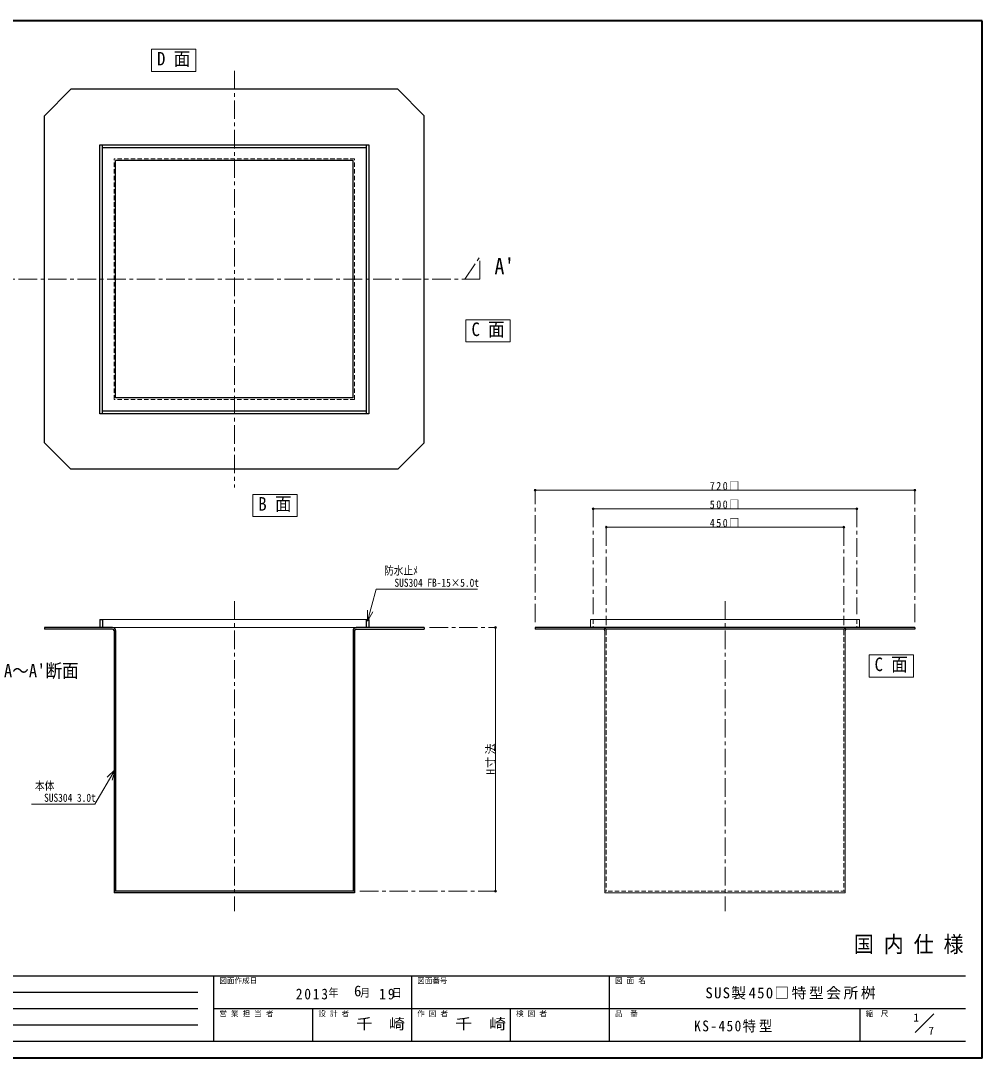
# Model space of a CAD drawing. Units: millimetres, scale not verified. Extents: x -1446 to 1389, y -989 to 978.
# Drawn here: x -433 to 1389, y -989 to 978 of the extents above; entities that cross this region are included whole.
import ezdxf
from ezdxf.enums import TextEntityAlignment as Align

# ---------------------------------------------------------------- set-up
doc = ezdxf.new("R2010")
doc.units = ezdxf.units.MM
doc.header["$LTSCALE"] = 7
doc.header["$PDMODE"] = 32
doc.header["$PDSIZE"] = 3.5
doc.linetypes.add('CHAIN1', pattern=[8, 5, -1, 1, -1])
doc.linetypes.add('DASHED1', pattern=[1.8, 1.2, -0.6])
doc.layers.add('0-0_ﾚｲﾔ1', color=7, linetype='Continuous', lineweight=18)
doc.layers.add('0-1_ﾚｲﾔ2', color=7, linetype='Continuous')
doc.styles.add('ＭＳ ゴシック', font='')
doc.styles.get('ＭＳ ゴシック').set_extended_font_data('MS Gothic')

msp = doc.modelspace()

# ---------------------------------------------------------------- linework, layer by layer
at = {"layer": '0-0_ﾚｲﾔ1', "color": 1, "lineweight": 40}
for p, q in [((1389.253, 977.685), (-1445.747, 977.685)), ((1389.253, -989.315), (1389.253, 977.685)), ((1389.253, -989.315), (-1445.747, -989.315))]:
    msp.add_line(p, q, dxfattribs=at)
at = {"layer": '0-0_ﾚｲﾔ1', "color": 4, "linetype": 'CHAIN1', "lineweight": 9}
for p, q in [((-28.247, 882.685), (-28.247, 92.685)), ((408.753, 487.685), (436.753, 529.685)), ((541.753, -162.515), (541.753, 87.485)), ((1261.753, -162.515), (1261.753, 87.485)), ((651.753, 52.485), (651.753, -147.515)), ((1151.753, 52.485), (1151.753, -147.515)), ((676.753, 17.485), (676.753, -168.515)), ((1126.753, 17.485), (1126.753, -168.515)), ((-28.247, -122.515), (-28.247, -710.515)), ((901.753, -122.515), (901.753, -710.515)), ((341.753, -172.515), (466.753, -172.515)), ((209.753, -672.515), (466.753, -672.515))]:
    msp.add_line(p, q, dxfattribs=at)
at = {"layer": '0-0_ﾚｲﾔ1', "color": 5, "lineweight": 25}
for p, q in [((-388.247, 797.685), (-338.247, 847.685)), ((281.753, 847.685), (-338.247, 847.685)), ((281.753, 847.685), (331.753, 797.685)), ((-388.247, 177.685), (-388.247, 797.685)), ((331.753, 177.685), (331.753, 797.685)), ((-283.247, 742.685), (226.753, 742.685)), ((-283.247, 232.685), (-283.247, 742.685)), ((-278.247, 232.685), (-278.247, 742.685)), ((-278.247, 737.685), (221.753, 737.685)), ((221.753, 742.685), (221.753, 232.685)), ((226.753, 742.685), (226.753, 232.685)), ((196.753, 712.685), (-253.247, 712.685)), ((196.753, 262.685), (196.753, 712.685)), ((221.753, 237.685), (-278.247, 237.685)), ((226.753, 232.685), (-283.247, 232.685)), ((-388.247, 177.685), (-338.247, 127.685)), ((281.753, 127.685), (331.753, 177.685)), ((281.753, 127.685), (-338.247, 127.685)), ((-388.247, -172.515), (-388.247, -175.515)), ((-259.247, -172.515), (-388.247, -172.515)), ((-259.247, -175.515), (-388.247, -175.515)), ((-283.247, -157.515), (-283.247, -172.515)), ((-283.247, -157.515), (-278.247, -157.515)), ((-278.247, -157.515), (-278.247, -172.515)), ((331.753, -172.515), (202.753, -172.515)), ((202.753, -175.515), (331.753, -175.515)), ((221.753, -157.515), (221.753, -172.515)), ((331.753, -172.515), (331.753, -175.515)), ((541.753, -172.515), (541.753, -175.515)), ((1261.753, -172.515), (541.753, -172.515)), ((1261.753, -175.515), (541.753, -175.515)), ((1261.753, -172.515), (1261.753, -175.515)), ((-256.247, -178.515), (-256.247, -675.515)), ((-253.247, -178.515), (-253.247, -672.515)), ((196.753, -178.515), (196.753, -672.515)), ((199.753, -178.515), (199.753, -675.515)), ((199.753, -672.515), (-256.247, -672.515)), ((199.753, -675.515), (-256.247, -675.515))]:
    msp.add_line(p, q, dxfattribs=at)
at = {"layer": '0-0_ﾚｲﾔ1', "linetype": 'DASHED1'}
for p, q in [((199.753, 715.685), (-256.247, 715.685)), ((-256.247, 259.685), (-256.247, 715.685)), ((199.753, 259.685), (199.753, 715.685)), ((199.753, 259.685), (-256.247, 259.685))]:
    msp.add_line(p, q, dxfattribs=at)
at = {"layer": '0-0_ﾚｲﾔ1', "color": 4, "lineweight": 9}
for p, q in [((541.753, 87.485), (1261.753, 87.485)), ((651.753, 52.485), (1151.753, 52.485)), ((676.753, 17.485), (1126.753, 17.485)), ((-278.247, -157.515), (221.753, -157.515)), ((202.753, -172.515), (-259.247, -172.515)), ((466.753, -172.515), (466.753, -672.515))]:
    msp.add_line(p, q, dxfattribs=at)
at = {"layer": '0-0_ﾚｲﾔ1'}
for p, q in [((224.02, -160.876), (240.306, -100.094)), ((432.673, -100.094), (240.306, -100.094)), ((224.02, -160.876), (224.02, -139.876)), ((224.02, -160.876), (234.52, -142.689)), ((646.753, -157.515), (646.753, -172.515)), ((673.753, -178.515), (673.753, -675.515)), ((1129.753, -178.515), (1129.753, -675.515)), ((-254.44, -441.564), (-292.639, -507.726)), ((-254.44, -441.564), (-269.29, -456.414)), ((-254.44, -441.564), (-259.876, -461.849)), ((-292.639, -507.726), (-412.932, -507.726)), ((1129.753, -675.515), (673.753, -675.515)), ((1262.398, -940.67), (1297.753, -905.315))]:
    msp.add_line(p, q, dxfattribs=at)
at = {"layer": '0-0_ﾚｲﾔ1', "color": 4, "linetype": 'DASHED1', "lineweight": 9}
for p, q in [((651.753, -157.515), (651.753, -172.515)), ((1151.753, -157.515), (1151.753, -172.515)), ((676.753, -178.515), (676.753, -672.515)), ((1126.753, -178.515), (1126.753, -672.515)), ((1129.753, -672.515), (673.753, -672.515))]:
    msp.add_line(p, q, dxfattribs=at)
at = {"layer": '0-0_ﾚｲﾔ1', "color": 6, "lineweight": 25}
for p, q in [((-1414.247, -832.815), (1357.753, -832.815)), ((-67.247, -957.815), (-67.247, -832.815)), ((307.753, -832.815), (307.753, -957.815)), ((682.753, -957.815), (682.753, -832.815)), ((-747.247, -864.065), (-97.247, -864.065)), ((-97.247, -895.315), (-747.247, -895.315)), ((1357.753, -895.315), (-67.247, -895.315)), ((120.253, -957.815), (120.253, -895.315)), ((495.253, -957.815), (495.253, -895.315)), ((1157.753, -957.815), (1157.753, -895.315)), ((-97.247, -926.565), (-747.247, -926.565)), ((1357.753, -957.815), (-1414.247, -957.815))]:
    msp.add_line(p, q, dxfattribs=at)
at = {"layer": '0-0_ﾚｲﾔ1', "color": 3}
for points in [[(-185.247, 923.685), (-101.247, 923.685), (-101.247, 881.685), (-185.247, 881.685)], [(494.753, 410.685), (410.753, 410.685), (410.753, 368.685), (494.753, 368.685)], [(6.753, 79.685), (90.753, 79.685), (90.753, 37.685), (6.753, 37.685)], [(1258.753, -224.515), (1174.753, -224.515), (1174.753, -266.515), (1258.753, -266.515)]]:
    msp.add_lwpolyline(points, close=True, dxfattribs=at)
at = {"layer": '0-0_ﾚｲﾔ1', "color": 5, "lineweight": 25}
for points in [[(196.753, 262.685), (-253.247, 262.685), (-253.247, 712.685)], [(221.753, -157.515), (226.753, -157.515), (226.753, -172.515)]]:
    msp.add_lwpolyline(points, dxfattribs=at)
at = {"layer": '0-0_ﾚｲﾔ1', "color": 4, "linetype": 'CHAIN1', "lineweight": 9}
msp.add_lwpolyline([(-493.247, 529.685), (-493.247, 487.685), (436.753, 487.685), (436.753, 529.685)], dxfattribs=at)
at = {"layer": '0-0_ﾚｲﾔ1'}
msp.add_lwpolyline([(646.753, -157.515), (1156.753, -157.515), (1156.753, -172.515)], dxfattribs=at)
at = {"layer": '0-0_ﾚｲﾔ1', "color": 5, "lineweight": 25}
for centre, radius, start, end in [((-259.247, -178.515), 6, 0, 90), ((-259.247, -178.515), 3, 0, 90), ((202.753, -178.515), 6, 90, 180), ((202.753, -178.515), 3, 90, 180)]:
    msp.add_arc(centre, radius, start, end, dxfattribs=at)
at = {"layer": '0-0_ﾚｲﾔ1', "color": 4, "linetype": 'DASHED1', "lineweight": 9}
for centre, start, end in [((670.753, -178.515), 0, 90), ((1132.753, -178.515), 90, 180)]:
    msp.add_arc(centre, 6, start, end, dxfattribs=at)
at = {"layer": '0-0_ﾚｲﾔ1'}
for centre, start, end in [((670.753, -178.515), 0, 90), ((1132.753, -178.515), 90, 180)]:
    msp.add_arc(centre, 3, start, end, dxfattribs=at)
at = {"layer": '0-0_ﾚｲﾔ1', "color": 4}
for p in [(541.753, 87.485), (1261.753, 87.485), (651.753, 52.485), (1151.753, 52.485), (676.753, 17.485), (1126.753, 17.485), (466.753, -172.515), (466.753, -672.515)]:
    msp.add_point(p, dxfattribs=at)

# ---------------------------------------------------------------- texts
at = {"layer": '0-0_ﾚｲﾔ1', "style": 'ＭＳ ゴシック'}
for s, height, width, p in [('D 面', 25.66, 0.9, (-174.747, 885.185)), ("A'", 30.79, 0.9, (464.753, 487.685)), ('C 面', 25.66, 0.9, (421.253, 372.185)), ('B 面', 25.66, 0.9, (17.253, 41.185)), ('防水止ﾒ', 15.4, 0.85, (255.502, -77.061)), ('SUS304 FB-15×5.0t', 15.4, 0.85, (275.173, -100.094)), ('C 面', 25.66, 0.9, (1185.253, -263.015)), ("A～A'断面", 25.66, 0.9, (-464.997, -275.015)), ('本体', 15.4, 0.85, (-406.19, -485.251)), ('SUS304 3.0t', 15.4, 0.85, (-388.889, -507.726)), ('国 内 仕 様', 30.79, 0.9, (1146.003, -797.815)), ('千\u3000崎', 20.53, 1.1, (202.753, -940.565)), ('千\u3000崎', 20.53, 1.15, (390.253, -940.565))]:
    msp.add_text(s, height=height, dxfattribs=dict(at, width=width)).set_placement(p, align=Align.BOTTOM_LEFT)
for s, height, p in [('図面作成日', 10.26, (-56.747, -850.315)), ('図面番号', 10.26, (318.253, -850.315)), ('図 面 名', 10.26, (693.253, -850.315)), ('6', 20.53, (198.553, -878.065)), ('営 業 担 当 者', 10.26, (-56.747, -912.815)), ('設 計 者', 10.26, (130.753, -912.815)), ('作 図 者', 10.26, (318.253, -912.815)), ('検 図 者', 10.26, (505.753, -912.815)), ('品\u3000番', 10.26, (693.253, -912.815)), ('縮\u3000尺', 10.26, (1168.253, -912.815)), ('1', 15.4, (1258.842, -924.582)), ('7', 15.4, (1287.346, -949.347))]:
    msp.add_text(s, height=height, dxfattribs=at).set_placement(p, align=Align.BOTTOM_LEFT)
at = {"layer": '0-0_ﾚｲﾔ1', "insert": (466.753, -451.39), "char_height": 15.4, "attachment_point": 7, "rotation": 90, "style": 'ＭＳ ゴシック'}
msp.add_mtext('\\T1.21;H寸法', dxfattribs=at)
at = {"layer": '0-0_ﾚｲﾔ1', "attachment_point": 7, "style": 'ＭＳ ゴシック'}
for s, insert, char_height in [('\\T1.28;\\W0.9;2013', (88.303, -878.065), 20.53), ('\\T1.27;\\W0.9;年\\~\\~\\~月\\~\\~\\~日', (150.253, -874.565), 15.4), ('\\T1.27;\\W0.95;19', (245.803, -878.065), 20.53), ('\\T1.17;SUS製450□特型会所桝', (864.503, -878.065), 20.53), ('\\T1.22;\\W0.9;KS-450特型', (843.253, -940.565), 20.53)]:
    msp.add_mtext(s, dxfattribs=dict(at, insert=insert, char_height=char_height))
at = {"layer": '0-1_ﾚｲﾔ2', "char_height": 15.4, "attachment_point": 7, "style": 'ＭＳ ゴシック'}
for s, insert in [('\\T1.3;\\W0.9;720□', (872.878, 87.485)), ('\\T1.3;\\W0.9;500□', (872.878, 52.485)), ('\\T1.3;\\W0.9;450□', (872.878, 17.485))]:
    msp.add_mtext(s, dxfattribs=dict(at, insert=insert))

doc.saveas('drawing.dxf')
